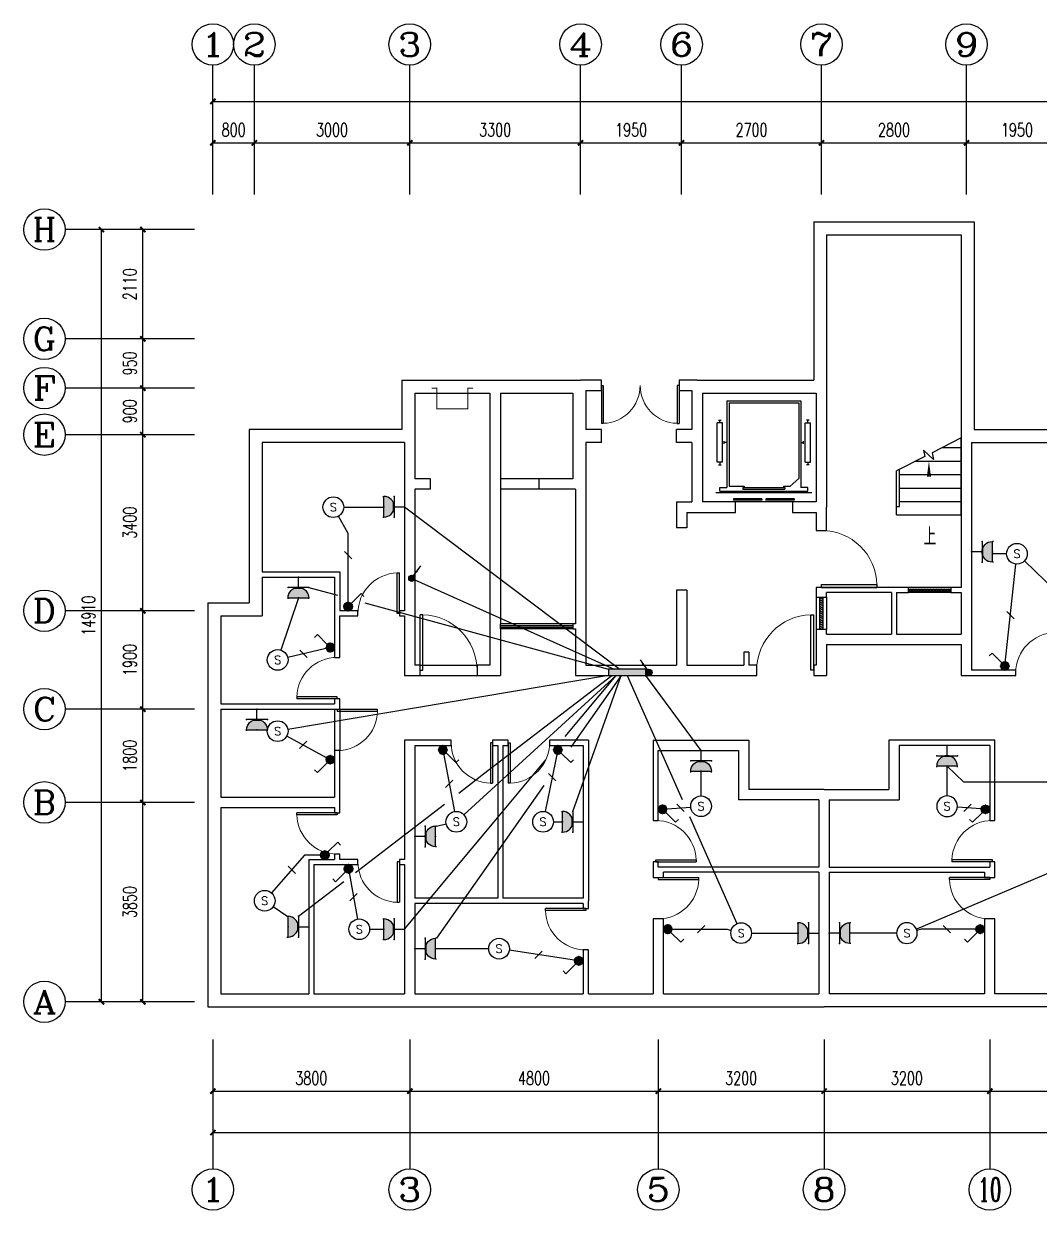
# Model space of a CAD drawing. Extents: x 4484248 to 4538948, y -183585 to -159322.
# Drawn here: x 4484248 to 4503857, y -182233 to -159322 of the extents above; entities that cross this region are included whole.
import ezdxf
from ezdxf.enums import TextEntityAlignment as Align

# ---------------------------------------------------------------- set-up
doc = ezdxf.new("R2010")
doc.units = 0
doc.header["$LTSCALE"] = 1000
doc.header["$MEASUREMENT"] = 0
doc.linetypes.add('DASH', pattern=[0.35, 0.25, -0.1])
for name, color, linetype in [('DIM_SYMB', 3, 'Continuous'), ('EQUIP-动力', 3, 'Continuous'), ('EQUIP-照明', 3, 'Continuous'), ('LAYER3', 7, 'Continuous'), ('TEL_TEXT', 7, 'Continuous'), ('图层1', 7, 'Continuous'), ('图层4', 7, 'Continuous')]:
    doc.layers.add(name, color=color, linetype=linetype)
doc.styles.add('_TCH_AXIS', font='COMPLEX', dxfattribs={"bigfont": 'GBCBIG'})
doc.styles.add('_TCH_DIM', font='SIMPLEX', dxfattribs={"bigfont": 'GBCBIG'})
doc.styles.add('_TCH_DIM_T3', font='SIMPLEX', dxfattribs={"width": 0.705882, "bigfont": 'GBCBIG'})
doc.styles.add('_TEL_ATTDEF', font='simplex.shx', dxfattribs={"width": 0.8, "height": 3, "bigfont": 'hztxt.shx'})
doc.styles.add('_TEL_DIM', font='SIMPLEX', dxfattribs={"width": 0.8, "height": 3.5, "bigfont": 'HZTXT'})
doc.styles.get("Standard").update_dxf_attribs({"font": 'gbenor.shx', "bigfont": 'gbcbig.shx'})

# ---------------------------------------------------------------- blocks, each defined once
blk = doc.blocks.new('_ArchTick')
at = {"color": 0, "linetype": 'ByBlock', "const_width": 0.4}
blk.add_lwpolyline([(-0.5, -0.5), (0.5, 0.5)], dxfattribs=at)
blk = doc.blocks.new('$equip$00001838')
blk.add_circle((0, 0), 0.5)
at = {"color": 7, "style": '_TEL_DIM'}
blk.add_attdef('$TEXT$', text='', height=0.4, dxfattribs=at).set_placement((0, 0), align=Align.MIDDLE_CENTER)
at = {"color": 7, "style": '_TEL_DIM', "flags": 1}
blk.add_attdef('A', text='', height=0.00002, dxfattribs=at).set_placement((0, 0), align=Align.MIDDLE_CENTER)
blk = doc.blocks.new('$equip$00001962')
for p, q in [((0.147, 0.356), (0.625, 0.833)), ((0.625, 0.833), (0.766, 0.692))]:
    blk.add_line(p, q)
blk.add_circle((0, 0.208), 0.208)
for p in [(-0.208, 0.208), (0, 0.417), (0, 0), (0.208, 0.208)]:
    blk.add_point(p)
for points in [[(-0.18, 0.313), (0.18, 0.313), (-0.208, 0.208), (0.208, 0.208)], [(-0.18, 0.104), (0.18, 0.104), (-0.208, 0.208), (0.208, 0.208)], [(-0.104, 0.389), (0.104, 0.389), (-0.18, 0.313), (0.18, 0.313)], [(-0.104, 0.028), (0.104, 0.028), (-0.18, 0.104), (0.18, 0.104)], [(0, 0.417), (0, 0.417), (-0.104, 0.389), (0.104, 0.389)], [(0, 0), (0, 0), (-0.104, 0.028), (0.104, 0.028)]]:
    blk.add_solid(points)
at = {"layer": 'TEL_TEXT', "style": '_TEL_DIM', "flags": 1}
blk.add_attdef('A', text='', height=0.00002, dxfattribs=at).set_placement((0, 0), align=Align.MIDDLE_CENTER)
blk = doc.blocks.new('$equip$00001237')
for p, q in [((-0.5, 1.05), (-0.5, 1)), ((-0.5, 1), (0.5, 1)), ((0.5, 1.05), (0.5, 1)), ((0.5, 0.5), (-0.5, 0.5)), ((0, 0.5), (0, 0))]:
    blk.add_line(p, q)
blk.add_arc((0, 1), 0.5, 180, 0)
for p in [(0, 1), (-0.5, 0.5), (0, 0), (0.5, 0.5)]:
    blk.add_point(p)
for points in [[(0.433, 0.75), (-0.433, 0.75), (0.5, 1), (-0.5, 1)], [(0.25, 0.567), (-0.25, 0.567), (0.433, 0.75), (-0.433, 0.75)], [(0, 0.5), (0, 0.5), (0.25, 0.567), (-0.25, 0.567)]]:
    blk.add_solid(points)
at = {"flags": 9}
blk.add_attdef('A', (0, 0), '', height=0.00002, dxfattribs=at)
blk = doc.blocks.new('$WINLIB2D$00000039')
at = {"color": 0}
for points in [[(-0.5, 0.5), (-0.5, -0.5)], [(0.5, 0.5), (-0.5, 0.5)], [(0.5, -0.5), (0.5, 0.5)], [(-0.5, 0.167), (0.5, 0.167)], [(-0.452, -0.167), (-0.5, 0.084)], [(-0.384, -0.167), (-0.448, 0.167)], [(-0.316, -0.167), (-0.38, 0.167)], [(-0.248, -0.167), (-0.312, 0.167)], [(-0.18, -0.167), (-0.244, 0.167)], [(-0.112, -0.167), (-0.176, 0.167)], [(-0.044, -0.167), (-0.108, 0.167)], [(0.024, -0.167), (-0.04, 0.167)], [(0.092, -0.167), (0.028, 0.167)], [(0.16, -0.167), (0.096, 0.167)], [(0.228, -0.167), (0.164, 0.167)], [(0.296, -0.167), (0.232, 0.167)], [(0.364, -0.167), (0.3, 0.167)], [(0.432, -0.167), (0.368, 0.167)], [(0.5, -0.167), (0.436, 0.167)], [(-0.5, -0.167), (0.5, -0.167)], [(0.5, -0.5), (-0.5, -0.5)]]:
    blk.add_lwpolyline(points, dxfattribs=at)
blk = doc.blocks.new('$DorLib2D$00000001')
for p, q in [((0.45, 0.975), (0.5, 0.975)), ((0.45, 0), (0.45, 0.975)), ((0.5, 0), (0.5, 0.975)), ((0.5, 0), (0.45, 0))]:
    blk.add_line(p, q)
at = {"lineweight": 13}
blk.add_arc((0.475, 0), 0.975, 91.4693, 180, dxfattribs=at)
blk = doc.blocks.new('$DORLIB2D$00000127')
at = {"color": 0}
for points in [[(-0.533, 0.795), (-0.533, 0.69)], [(-0.033, 0.795), (-0.533, 0.795)], [(-0.033, 0.69), (-0.533, 0.69)], [(-0.033, 0.795), (-0.033, 0.69)], [(0.533, 0.795), (0.033, 0.795)], [(0.033, 0.795), (0.033, 0.69)], [(0.533, 0.69), (0.033, 0.69)], [(0.533, 0.795), (0.533, 0.69)], [(0.5, 0.5), (-0.5, 0.5)]]:
    blk.add_lwpolyline(points, dxfattribs=at)
blk = doc.blocks.new('$TCHSYS$WIN2D')
for p, q in [((-0.5, 0.5), (0.5, 0.5)), ((0.5, 0.167), (-0.5, 0.167)), ((0.5, -0.167), (-0.5, -0.167)), ((-0.5, -0.5), (0.5, -0.5))]:
    blk.add_line(p, q)
blk = doc.blocks.new('$DorLib2D$00000002')
for p, q in [((-0.5, 0), (-0.5, 0.4875)), ((-0.475, 0.4875), (-0.5, 0.4875)), ((-0.475, 0), (-0.475, 0.4875)), ((0.475, 0), (0.475, 0.4875)), ((0.475, 0.4875), (0.5, 0.4875)), ((0.5, 0), (0.5, 0.4875)), ((-0.5, 0), (-0.475, 0)), ((0.5, 0), (0.475, 0))]:
    blk.add_line(p, q)
at = {"lineweight": 13}
for centre, start, end in [((-0.4875, 0), 0, 88.53072), ((0.4875, 0), 91.46928, 180)]:
    blk.add_arc(centre, 0.4875, start, end, dxfattribs=at)

msp = doc.modelspace()

# ---------------------------------------------------------------- hatches: boundary and pattern name
at = {"layer": 'LAYER3'}
h = msp.add_hatch(color=0, dxfattribs=at)
edge = h.paths.add_edge_path()
edge.add_arc((4491741, -170032), 60, 0, 360)
h = msp.add_hatch(color=0, dxfattribs=at)
edge = h.paths.add_edge_path()
edge.add_arc((4496320, -171847), 60, 0, 360)
at = {"layer": '图层4'}
msp.add_hatch(color=7, dxfattribs=at).paths.add_polyline_path([(4495540, -171787), (4495540, -171907), (4496260, -171907), (4496260, -171787)])

# ---------------------------------------------------------------- linework, layer by layer
at = {"color": 7}
for p, q in [((4487901, -162622), (4487901, -160122)), ((4488701, -162622), (4488701, -160122)), ((4491701, -162622), (4491701, -160122)), ((4495001, -162622), (4495001, -160122)), ((4496951, -162622), (4496951, -160122)), ((4499651, -162622), (4499651, -160122)), ((4502451, -162622), (4502451, -160122)), ((4487901, -162622), (4487901, -160572)), ((4487901, -160822), (4535101, -160822)), ((4487901, -162622), (4487901, -161372)), ((4488701, -162622), (4488701, -161372)), ((4488701, -162622), (4488701, -161372)), ((4491701, -162622), (4491701, -161372)), ((4491701, -162622), (4491701, -161372)), ((4495001, -162622), (4495001, -161372)), ((4495001, -162622), (4495001, -161372)), ((4496951, -162622), (4496951, -161372)), ((4496951, -162622), (4496951, -161372)), ((4499651, -162622), (4499651, -161372)), ((4499651, -162622), (4499651, -161372)), ((4502451, -162622), (4502451, -161372)), ((4502451, -162622), (4502451, -161372)), ((4487901, -161622), (4488701, -161622)), ((4488701, -161622), (4491701, -161622)), ((4491701, -161622), (4495001, -161622)), ((4495001, -161622), (4496951, -161622)), ((4496951, -161622), (4499651, -161622)), ((4499651, -161622), (4502451, -161622)), ((4502451, -161622), (4504401, -161622)), ((4487548, -163297), (4485048, -163297)), ((4487548, -163297), (4485498, -163297)), ((4485748, -178207), (4485748, -163297)), ((4487548, -163297), (4486298, -163297)), ((4486548, -165407), (4486548, -163297)), ((4499501, -163147), (4499501, -166207)), ((4499501, -163147), (4502601, -163147)), ((4502601, -163147), (4502601, -167157)), ((4499751, -163397), (4499751, -166357)), ((4499751, -163397), (4502351, -163397)), ((4502351, -163397), (4502351, -167257)), ((4487548, -165407), (4485048, -165407)), ((4487548, -165407), (4486298, -165407)), ((4487548, -165407), (4486298, -165407)), ((4486548, -166357), (4486548, -165407)), ((4491551, -166207), (4491551, -167157)), ((4491551, -166207), (4493351, -166207)), ((4493351, -166207), (4495001, -166207)), ((4495401, -166207), (4495001, -166207)), ((4495401, -166407), (4495401, -166207)), ((4497251, -166207), (4496901, -166207)), ((4496901, -166207), (4496901, -166407)), ((4497251, -166207), (4499501, -166207)), ((4487548, -166357), (4485048, -166357)), ((4487548, -166357), (4486298, -166357)), ((4487548, -166357), (4486298, -166357)), ((4486548, -167257), (4486548, -166357)), ((4491801, -166457), (4491801, -167257)), ((4491801, -166457), (4493251, -166457)), ((4493251, -166457), (4493251, -168207)), ((4493451, -166457), (4493451, -168107)), ((4493451, -166457), (4494851, -166457)), ((4494851, -166457), (4494851, -167257)), ((4495101, -166407), (4495101, -167157)), ((4495101, -166407), (4495401, -166407)), ((4496901, -166407), (4497151, -166407)), ((4497151, -166407), (4497151, -167157)), ((4497351, -166457), (4497351, -167257)), ((4497351, -166457), (4499551, -166457)), ((4499551, -166457), (4499551, -168557)), ((4499751, -166357), (4499751, -168657)), ((4497824, -166605), (4499254, -166605)), ((4497824, -166605), (4497824, -168280)), ((4497866, -166643), (4499212, -166643)), ((4497866, -166643), (4497866, -168249)), ((4499212, -166643), (4499212, -168101)), ((4499254, -166605), (4499254, -168280)), ((4497666, -166979), (4497713, -166979)), ((4497690, -167029), (4497690, -166979)), ((4499411, -166979), (4499365, -166979)), ((4499388, -167029), (4499388, -166979)), ((4488601, -167157), (4488601, -169907)), ((4491551, -167157), (4488601, -167157)), ((4495401, -167157), (4495101, -167157)), ((4495401, -167407), (4495401, -167157)), ((4497151, -167157), (4496851, -167157)), ((4496851, -167407), (4496851, -167157)), ((4497639, -167786), (4497639, -167029)), ((4497740, -167029), (4497639, -167029)), ((4497740, -167786), (4497740, -167029)), ((4499338, -167786), (4499338, -167029)), ((4499338, -167029), (4499439, -167029)), ((4499439, -167786), (4499439, -167029)), ((4502601, -167157), (4504401, -167157)), ((4487548, -167257), (4485048, -167257)), ((4487548, -167257), (4486298, -167257)), ((4487548, -167257), (4486298, -167257)), ((4486548, -170657), (4486548, -167257)), ((4488851, -167407), (4488851, -169907)), ((4491601, -167407), (4488851, -167407)), ((4491601, -167407), (4491601, -168207)), ((4491801, -167257), (4491801, -168107)), ((4494851, -167257), (4494851, -168107)), ((4495401, -167407), (4495101, -167407)), ((4495101, -167407), (4495101, -168207)), ((4497151, -167407), (4496851, -167407)), ((4497151, -167407), (4497151, -168557)), ((4497351, -167257), (4497351, -168557)), ((4497774, -167431), (4497774, -167384)), ((4497824, -167408), (4497774, -167408)), ((4499254, -167408), (4499304, -167408)), ((4499304, -167431), (4499304, -167384)), ((4502351, -167321), (4501789, -167606)), ((4502351, -167257), (4502351, -170207)), ((4502351, -168807), (4502351, -167321)), ((4502551, -167407), (4504301, -167407)), ((4502551, -167407), (4502551, -170307)), ((4501646, -167678), (4501101, -167953)), ((4501816, -167738), (4501620, -167554)), ((4501620, -167554), (4501646, -167678)), ((4501789, -167606), (4501816, -167738)), ((4501984, -167507), (4502351, -167507)), ((4497740, -167786), (4497639, -167786)), ((4497666, -167837), (4497713, -167837)), ((4497690, -167786), (4497690, -167837)), ((4499338, -167786), (4499439, -167786)), ((4499411, -167837), (4499365, -167837)), ((4499388, -167786), (4499388, -167837)), ((4501161, -168647), (4501161, -167923)), ((4501469, -167767), (4502351, -167767)), ((4492101, -168107), (4491801, -168107)), ((4492101, -168307), (4492101, -168107)), ((4494851, -168107), (4493451, -168107)), ((4494201, -168107, 800), (4493451, -168107, 800)), ((4499048, -168249), (4499212, -168101)), ((4501101, -168647), (4501101, -167953)), ((4501101, -168647), (4501101, -167953)), ((4501161, -168027), (4502351, -168027)), ((4491601, -168207), (4491601, -170657)), ((4491801, -168307), (4491801, -170657)), ((4492101, -168307), (4491801, -168307)), ((4493251, -168207), (4493251, -170907)), ((4494901, -168307), (4493451, -168307)), ((4494201, -168307, 800), (4493451, -168307, 800)), ((4493451, -168307), (4493451, -170907)), ((4494901, -168307), (4494901, -170907)), ((4495101, -168207), (4495101, -170907)), ((4497614, -168373), (4499464, -168373)), ((4497690, -168280), (4497824, -168280)), ((4497690, -168350), (4497690, -168280)), ((4497690, -168350), (4499388, -168350)), ((4497866, -168249), (4498161, -168249)), ((4498135, -168280), (4498943, -168280)), ((4498135, -168280), (4498135, -168311)), ((4498135, -168311), (4498943, -168311)), ((4498161, -168249), (4498161, -168280)), ((4498917, -168249), (4499048, -168249)), ((4498917, -168249), (4498917, -168280)), ((4498943, -168280), (4498943, -168311)), ((4499388, -168280), (4499254, -168280)), ((4499388, -168350), (4499388, -168280)), ((4501161, -168287), (4502351, -168287)), ((4496851, -168557), (4496851, -169057)), ((4496851, -168557), (4497151, -168557)), ((4497989, -168557), (4497351, -168557)), ((4497989, -168757), (4497989, -168557)), ((4499551, -168557), (4499089, -168557)), ((4499089, -168557), (4499089, -168757)), ((4501161, -168547), (4502351, -168547)), ((4497051, -168757), (4497051, -169057)), ((4497051, -168757), (4497251, -168757)), ((4497251, -168757), (4497989, -168757)), ((4499089, -168757), (4499551, -168757)), ((4499551, -168757), (4499551, -169107)), ((4499751, -169107), (4499751, -168657)), ((4501101, -168807), (4501101, -168647)), ((4501101, -168647), (4501161, -168647)), ((4501101, -168807), (4502351, -168807)), ((4497051, -169057), (4496851, -169057)), ((4499551, -169107), (4499751, -169107)), ((4488601, -169907), (4488601, -170507)), ((4488851, -169907), (4490351, -169907)), ((4490351, -169907), (4490351, -170657)), ((4488851, -170007), (4490251, -170007)), ((4488851, -170007), (4488851, -170757)), ((4490251, -170007), (4490251, -170657)), ((4499751, -170207), (4499551, -170207)), ((4499551, -170207), (4499551, -170307)), ((4501052, -170207), (4499751, -170207)), ((4501331, -170207), (4501052, -170207)), ((4501331, -170307), (4501331, -170207)), ((4502351, -170207), (4502151, -170207)), ((4502151, -170207), (4502151, -170307)), ((4496851, -170257), (4496851, -171707)), ((4497051, -170257), (4496851, -170257)), ((4497051, -170257), (4497051, -171707)), ((4499551, -170307), (4499551, -170397)), ((4499551, -170397), (4499751, -170397)), ((4499751, -170397), (4499751, -170307)), ((4501001, -170307), (4499751, -170307)), ((4501001, -170307), (4501001, -171107)), ((4501101, -170307), (4501331, -170307)), ((4501101, -170307), (4501101, -171107)), ((4502151, -170307), (4502351, -170307)), ((4502351, -170307), (4502351, -171107)), ((4502551, -170307), (4502551, -171207)), ((4487548, -170657), (4485048, -170657)), ((4487548, -170657), (4486298, -170657)), ((4487548, -170657), (4486298, -170657)), ((4486548, -172557), (4486548, -170657)), ((4487801, -170507), (4487801, -172507)), ((4487801, -170507), (4488601, -170507)), ((4490251, -170657), (4490251, -171557)), ((4490701, -170657), (4490351, -170657)), ((4490701, -170757), (4490701, -170657)), ((4491601, -170657), (4491501, -170657)), ((4491501, -170657), (4491501, -170757)), ((4491801, -170657), (4491801, -170657)), ((4491801, -170657), (4491801, -171707)), ((4488051, -170757), (4488051, -172457)), ((4488051, -170757), (4488851, -170757)), ((4490351, -170757), (4490701, -170757)), ((4490351, -171557), (4490351, -170757)), ((4491501, -170757), (4491601, -170757)), ((4491601, -170757), (4491601, -171907)), ((4493251, -170907), (4493251, -171707)), ((4493451, -171007), (4493451, -170907)), ((4494901, -170907), (4494851, -170907)), ((4494851, -170907), (4494851, -171007)), ((4495101, -170907), (4495101, -171707)), ((4493451, -171007), (4493451, -171907)), ((4494851, -171007), (4494901, -171007)), ((4494901, -171007), (4494901, -171907)), ((4499751, -171017), (4499551, -171017)), ((4499551, -171017), (4499551, -171207)), ((4499751, -171107), (4499751, -171017)), ((4499751, -171107), (4501001, -171107)), ((4501101, -171107), (4502351, -171107)), ((4499551, -171207), (4499551, -171707)), ((4499751, -171307), (4501052, -171307)), ((4499751, -171307), (4499751, -171907)), ((4501052, -171307), (4502351, -171307)), ((4502351, -171307), (4502351, -171907)), ((4502551, -171207), (4502551, -171807)), ((4490251, -171557), (4490351, -171557)), ((4498151, -171457), (4498151, -171707)), ((4498251, -171457), (4498151, -171457)), ((4498251, -171457), (4498251, -171707)), ((4491901, -171707), (4491801, -171707)), ((4491901, -171907), (4491901, -171707)), ((4491901, -171707), (4493001, -171707)), ((4493251, -171707), (4493001, -171707)), ((4493001, -171707), (4493001, -171907)), ((4495101, -171707), (4496851, -171707)), ((4497051, -171707), (4498151, -171707)), ((4498401, -171707), (4498251, -171707)), ((4498401, -171907), (4498401, -171707)), ((4499551, -171707), (4499501, -171707)), ((4499501, -171707), (4499501, -171907)), ((4503402, -171807), (4502551, -171807)), ((4503402, -171907), (4503402, -171807)), ((4491601, -171907), (4491901, -171907)), ((4491901, -171907), (4493001, -171907)), ((4493001, -171907), (4493451, -171907)), ((4494901, -171907), (4496951, -171907)), ((4496951, -171907), (4498151, -171907)), ((4498151, -171907), (4498401, -171907)), ((4499501, -171907), (4499751, -171907)), ((4502351, -171907), (4503402, -171907)), ((4487801, -172507), (4487801, -174357)), ((4488051, -172457), (4490251, -172457)), ((4490351, -172357), (4490251, -172357)), ((4490251, -172357), (4490251, -172457)), ((4490351, -172507), (4490351, -172357)), ((4490351, -172557), (4490351, -172507)), ((4487548, -172557), (4485048, -172557)), ((4487548, -172557), (4486298, -172557)), ((4487548, -172557), (4486298, -172557)), ((4486548, -174357), (4486548, -172557)), ((4488051, -172557), (4490251, -172557)), ((4488051, -172557), (4488051, -174257)), ((4490251, -172557), (4490351, -172557)), ((4490251, -172557), (4490251, -173357)), ((4490351, -172557), (4490351, -173357)), ((4491601, -173157), (4491601, -175457)), ((4492501, -173157), (4491601, -173157)), ((4492501, -173257), (4492501, -173157)), ((4493401, -173157), (4493301, -173157)), ((4493301, -173157), (4493301, -173257)), ((4493601, -173157), (4493401, -173157)), ((4493601, -173257), (4493601, -173157)), ((4495151, -173157), (4494401, -173157)), ((4494401, -173157), (4494401, -173257)), ((4495151, -173157), (4495151, -176257)), ((4496401, -173157), (4496401, -174707)), ((4496401, -173157), (4498251, -173157)), ((4498251, -173157), (4498251, -174107)), ((4500951, -173157), (4500951, -174107)), ((4503001, -173157), (4500951, -173157)), ((4503001, -174707), (4503001, -173157)), ((4490351, -173357), (4490251, -173357)), ((4490251, -173357), (4490251, -174257)), ((4490351, -174357), (4490351, -173357)), ((4491801, -173257), (4491801, -175557)), ((4491801, -173257), (4492501, -173257)), ((4493301, -173257), (4493401, -173257)), ((4493401, -173257), (4493401, -176207)), ((4493501, -173257), (4493501, -176207)), ((4493501, -173257), (4493601, -173257)), ((4494401, -173257), (4495051, -173257)), ((4495051, -173257), (4495051, -176207)), ((4496501, -174707), (4496501, -173357)), ((4496501, -173357), (4498051, -173357)), ((4498051, -173357), (4498051, -174307)), ((4501151, -173257), (4501151, -174307)), ((4502901, -173257), (4501151, -173257)), ((4502901, -173257), (4502901, -174707)), ((4499701, -174107), (4498251, -174107)), ((4499701, -174107), (4500951, -174107)), ((4488051, -174257), (4490251, -174257)), ((4499601, -174307), (4498051, -174307)), ((4499601, -174307), (4499601, -175607)), ((4499801, -174307), (4501151, -174307)), ((4499801, -174307), (4499801, -175607)), ((4487548, -174357), (4485048, -174357)), ((4487548, -174357), (4486298, -174357)), ((4487548, -174357), (4486298, -174357)), ((4486548, -178207), (4486548, -174357)), ((4487801, -174357), (4487801, -178307)), ((4488051, -174457), (4488051, -178057)), ((4488051, -174457), (4490251, -174457)), ((4490251, -174457), (4490251, -174557)), ((4490251, -174557), (4490351, -174557)), ((4490351, -174557), (4490351, -174357)), ((4496401, -174707), (4496501, -174707)), ((4502901, -174707), (4503001, -174707)), ((4489751, -175457), (4490251, -175457)), ((4489751, -175457), (4489751, -178057)), ((4490351, -175357), (4490251, -175357)), ((4490251, -175357), (4490251, -175457)), ((4490351, -175457), (4490351, -175357)), ((4490701, -175457), (4490351, -175457)), ((4490701, -175557), (4490701, -175457)), ((4491601, -175457), (4491501, -175457)), ((4491501, -175457), (4491501, -175557)), ((4489851, -175557), (4490301, -175557)), ((4489851, -175557), (4489851, -178057)), ((4490301, -175557), (4490701, -175557)), ((4491501, -175557), (4491601, -175557)), ((4491601, -175557), (4491601, -176257)), ((4491801, -175557), (4491801, -176207)), ((4496501, -175507), (4496401, -175507)), ((4496401, -175507), (4496401, -175657)), ((4496401, -175657), (4496401, -175807)), ((4496501, -175607), (4496501, -175507)), ((4499601, -175607), (4496501, -175607)), ((4499601, -175707), (4496601, -175707)), ((4496601, -175807), (4496601, -175707)), ((4499601, -175707), (4499601, -178057)), ((4499801, -175607), (4502901, -175607)), ((4499801, -175707), (4499801, -178057)), ((4499801, -175707), (4502801, -175707)), ((4502801, -175707), (4502801, -175807)), ((4503001, -175507), (4502901, -175507)), ((4502901, -175507), (4502901, -175607)), ((4503001, -175657), (4503001, -175507)), ((4503001, -175807), (4503001, -175657)), ((4496401, -175807), (4496601, -175807)), ((4502801, -175807), (4503001, -175807)), ((4491601, -176257), (4491601, -178057)), ((4493401, -176207), (4491801, -176207)), ((4493401, -176307), (4491801, -176307)), ((4491801, -176307), (4491801, -178057)), ((4495051, -176307), (4493401, -176307)), ((4495051, -176207), (4493501, -176207)), ((4495051, -176307), (4495051, -176407)), ((4495051, -176407), (4495151, -176407)), ((4495151, -176407), (4495151, -176257)), ((4496601, -176607), (4496401, -176607)), ((4496401, -176607), (4496401, -178057)), ((4496601, -178057), (4496601, -176607)), ((4503001, -176607), (4502801, -176607)), ((4502801, -176607), (4502801, -178057)), ((4503001, -178057), (4503001, -176607)), ((4495151, -177207), (4495051, -177207)), ((4495051, -177207), (4495051, -178057)), ((4495151, -178057), (4495151, -177207)), ((4487548, -178207), (4485048, -178207)), ((4487548, -178207), (4485498, -178207)), ((4487548, -178207), (4486298, -178207)), ((4488051, -178057), (4489751, -178057)), ((4489851, -178057), (4491601, -178057)), ((4491801, -178057), (4495051, -178057)), ((4495151, -178057), (4496401, -178057)), ((4496601, -178057), (4499601, -178057)), ((4502801, -178057), (4499801, -178057)), ((4504251, -178057), (4503001, -178057)), ((4487801, -178307), (4489801, -178307)), ((4489801, -178307), (4491701, -178307)), ((4491701, -178307), (4495051, -178307)), ((4495051, -178307), (4496501, -178307)), ((4496501, -178307), (4499701, -178307)), ((4502901, -178307), (4499701, -178307)), ((4504351, -178307), (4502901, -178307)), ((4487901, -178933), (4487901, -181433)), ((4487901, -178933), (4487901, -180983)), ((4487901, -178933), (4487901, -180183)), ((4491701, -178933), (4491701, -181433)), ((4491701, -178933), (4491701, -180183)), ((4491701, -178933), (4491701, -180183)), ((4496501, -178933), (4496501, -181433)), ((4496501, -178933), (4496501, -180183)), ((4496501, -178933), (4496501, -180183)), ((4499701, -178933), (4499701, -181433)), ((4499701, -178933), (4499701, -180183)), ((4499701, -178933), (4499701, -180183)), ((4502901, -178933), (4502901, -181433)), ((4502901, -178933), (4502901, -180183)), ((4502901, -178933), (4502901, -180183)), ((4487901, -179933), (4491701, -179933)), ((4491701, -179933), (4496501, -179933)), ((4496501, -179933), (4499701, -179933)), ((4499701, -179933), (4502901, -179933)), ((4502901, -179933), (4507701, -179933)), ((4487901, -180733), (4535101, -180733))]:
    msp.add_line(p, q, dxfattribs=at)
at = {"color": 7, "linetype": 'DASH'}
for p, q in [((4493451, -168107), (4493451, -168307)), ((4494201, -168307), (4494201, -168107))]:
    msp.add_line(p, q, dxfattribs=at)
at = {"color": 7, "const_width": 20}
msp.add_lwpolyline([(4492126, -166357), (4492226, -166357), (4492226, -166757), (4492826, -166757), (4492826, -166357), (4492926, -166357)], dxfattribs=at)
at = {"color": 7}
for centre in [(4487901, -159722), (4488701, -159722), (4491701, -159722), (4495001, -159722), (4496951, -159722), (4499651, -159722), (4502451, -159722), (4484648, -163297), (4484648, -165407), (4484648, -166357), (4484648, -167257), (4484648, -170657), (4484648, -172557), (4484648, -174357), (4484648, -178207), (4487901, -181833), (4491701, -181833), (4496501, -181833), (4499701, -181833), (4502901, -181833)]:
    msp.add_circle(centre, 400, dxfattribs=at)
at = {"layer": 'DIM_SYMB', "color": 7}
msp.add_lwpolyline([(4501726, -168937, 0, 0, 0), (4501726, -167767, 0, 80, 0), (4501726, -168067, 0, 0, 0)], format="xyseb", dxfattribs=at)
at = {"layer": 'LAYER3', "color": 0}
for p, q in [((4491776, -169983), (4491914, -169787)), ((4496148, -171602), (4496285, -171798))]:
    msp.add_line(p, q, dxfattribs=at)
for points in [[(4491914, -169787, 0, 40, 0), (4491825, -169913, 40, 40, 0)], [(4496285, -171798, 0, 40, 0), (4496197, -171671, 40, 40, 0)]]:
    msp.add_lwpolyline(points, format="xyseb", dxfattribs=at)
for centre in [(4491741, -170032), (4496320, -171847)]:
    msp.add_circle(centre, 60, dxfattribs=at)
at = {"layer": 'TEL_TEXT', "color": 0}
for p, q in [((4490440, -169512), (4490582, -169654)), ((4503229, -170669), (4503370, -170811)), ((4489578, -171418), (4489719, -171559)), ((4489712, -173177), (4489570, -173318)), ((4494381, -173800), (4494523, -173942)), ((4492536, -173929), (4492394, -174070)), ((4496859, -174393), (4497000, -174534)), ((4502544, -174393), (4502403, -174534)), ((4489354, -175587), (4489495, -175728)), ((4490687, -176116), (4490546, -176257)), ((4497399, -176736), (4497258, -176878)), ((4502004, -176736), (4502145, -176878)), ((4494256, -177228), (4494114, -177369))]:
    msp.add_line(p, q, dxfattribs=at)
at = {"layer": '图层1', "color": 4}
for p, q in [((4490511, -169167), (4490324, -168832)), ((4490426, -168657), (4491201, -168657)), ((4491601, -168649), (4495755, -171787)), ((4490511, -170574), (4490511, -169167)), ((4503226, -169557), (4502951, -169557)), ((4503194, -171724), (4503405, -169756)), ((4505134, -171207), (4503570, -169696)), ((4489751, -170207), (4490304, -170358)), ((4491741, -170032), (4495649, -171787)), ((4489551, -170407), (4489215, -171417)), ((4490833, -170502), (4495540, -171787)), ((4490168, -171365), (4489346, -171561)), ((4495540, -171907), (4489349, -172949)), ((4495685, -171907), (4492749, -174597)), ((4493128, -173809), (4495603, -171907)), ((4494702, -173087), (4495685, -171907)), ((4495783, -171907), (4494809, -173294)), ((4494851, -174532), (4495783, -171907)), ((4495897, -171907), (4496959, -174303)), ((4497326, -173357), (4496260, -171907)), ((4490168, -173533), (4489327, -173077)), ((4492343, -173341), (4492565, -174536)), ((4494560, -173341), (4494316, -174536)), ((4493332, -174731), (4494330, -173533)), ((4502076, -174232), (4502076, -173657)), ((4502397, -173967), (4502076, -173657)), ((4492649, -174177), (4493128, -173809)), ((4497326, -174232), (4497326, -173757)), ((4494292, -174032), (4492221, -176982)), ((4505807, -173967), (4502397, -173967)), ((4507681, -174177), (4501486, -176805)), ((4490654, -175710), (4492371, -174390)), ((4496585, -174491), (4497127, -174448)), ((4502818, -174491), (4502276, -174448)), ((4491601, -176807), (4493332, -174731)), ((4492221, -174814), (4492406, -174774)), ((4494476, -174732), (4494651, -174732)), ((4497103, -174629), (4498020, -176699)), ((4489672, -175374), (4489033, -176106)), ((4490060, -175374), (4489672, -175374)), ((4490520, -175641), (4490692, -176610)), ((4489551, -176557), (4490430, -175882)), ((4489331, -176557), (4489065, -176372)), ((4490926, -176807), (4491201, -176807)), ((4496685, -176807), (4497829, -176807)), ((4497829, -176807), (4497909, -176829)), ((4501574, -176807), (4501494, -176829)), ((4502718, -176807), (4501574, -176807)), ((4498301, -176882), (4499201, -176882)), ((4501101, -176882), (4500201, -176882)), ((4493226, -177182), (4492201, -177182)), ((4494968, -177419), (4493624, -177213))]:
    msp.add_line(p, q, dxfattribs=at)
at = {"layer": '图层4', "color": 7}
for p, q in [((4496260, -171787), (4495540, -171787)), ((4495540, -171787), (4495540, -171907)), ((4496260, -171907), (4496260, -171787)), ((4495540, -171907), (4496260, -171907))]:
    msp.add_line(p, q, dxfattribs=at)

# ---------------------------------------------------------------- block references
at = {"color": 7}
for name, p, xscale, yscale, zscale, rotation in [('_ArchTick', (4487901, -160822), 100, 100, 100, 180), ('_ArchTick', (4487901, -161622), 100, 100, 100, 180), ('_ArchTick', (4488701, -161622), 100, 100, 100, 180), ('_ArchTick', (4491701, -161622), 100, 100, 100, 180), ('_ArchTick', (4495001, -161622), 100, 100, 100, 180), ('_ArchTick', (4496951, -161622), 100, 100, 100, 180), ('_ArchTick', (4499651, -161622), 100, 100, 100, 180), ('_ArchTick', (4502451, -161622), 100, 100, 100, 180), ('_ArchTick', (4485748, -163297), 100, 100, 100, 90), ('_ArchTick', (4486548, -163297), 100, 100, 100, 90), ('_ArchTick', (4486548, -165407), 100, 100, 100, 90), ('_ArchTick', (4486548, -165407), 100, 100, 100, 270), ('_ArchTick', (4486548, -166357), 100, 100, 100, 90), ('_ArchTick', (4486548, -166357), 100, 100, 100, 270), ('_ArchTick', (4486548, -167257), 100, 100, 100, 90), ('_ArchTick', (4486548, -167257), 100, 100, 100, 270), ('$DorLib2D$00000001', (4499651, -169657), 1100, 1100, 200, 269.9999999999676), ('$DorLib2D$00000001', (4491101, -170707), 800, 800, 100, 359.9999999997737), ('$WINLIB2D$00000039', (4501741, -170257), -820, 100, 100, 179.9999999998641), ('$WINLIB2D$00000039', (4499651, -170707), -620, 200, 200, 269.9999999999407), ('_ArchTick', (4486548, -170657), 100, 100, 100, 90), ('_ArchTick', (4486548, -170657), 100, 100, 100, 270), ('$DorLib2D$00000001', (4492451, -171807), -1100, 1100, 200, 359.9999999281812), ('$TCHSYS$WIN2D', (4494151, -170957), -1400, -100, 100, 359.9999999269917), ('$DorLib2D$00000001', (4498951, -171807), 1100, 1100, 200, 2.59622783e-07), ('$DorLib2D$00000001', (4503802, -171857), -800, -800, 100, 179.9999998146187), ('$DorLib2D$00000001', (4490301, -171957), 800, -800, 100, 269.9999999999135), ('_ArchTick', (4486548, -172557), 100, 100, 100, 90), ('_ArchTick', (4486548, -172557), 100, 100, 100, 270), ('$DorLib2D$00000001', (4490301, -172957), -800, 800, 100, 269.9999999999711), ('_ArchTick', (4486548, -174357), 100, 100, 100, 90), ('_ArchTick', (4486548, -174357), 100, 100, 100, 270), ('$DorLib2D$00000001', (4490301, -174957), -800, -800, 100, 269.9999999999556), ('$DorLib2D$00000001', (4496451, -175107), 800, 800, 100, 269.9999999999128), ('$DorLib2D$00000001', (4502951, -175107), 800, -800, 100, 270.0000000000871), ('$DorLib2D$00000001', (4491101, -175507), 800, -800, 100, 1.42931e-11), ('$DorLib2D$00000001', (4496501, -176207), -800, 800, 200, 269.9999999998953), ('$DorLib2D$00000001', (4502901, -176207), -800, -800, 200, 270.0000000001256), ('$DorLib2D$00000001', (4495101, -176807), -800, -800, 100, 269.9999999998905), ('_ArchTick', (4485748, -178207), 100, 100, 100, 270), ('_ArchTick', (4486548, -178207), 100, 100, 100, 270), ('_ArchTick', (4487901, -179933), 100, 100, 100, 180), ('_ArchTick', (4491701, -179933), 100, 100, 100, 180), ('_ArchTick', (4496501, -179933), 100, 100, 100, 180), ('_ArchTick', (4499701, -179933), 100, 100, 100, 180), ('_ArchTick', (4502901, -179933), 100, 100, 100, 180), ('_ArchTick', (4487901, -180733), 100, 100, 100, 180)]:
    msp.add_blockref(name, p, dxfattribs=dict(at, xscale=xscale, yscale=yscale, zscale=zscale, rotation=rotation))
for name, p, xscale, yscale, zscale in [('_ArchTick', (4488701, -161622), 100, 100, 100), ('_ArchTick', (4491701, -161622), 100, 100, 100), ('_ArchTick', (4495001, -161622), 100, 100, 100), ('_ArchTick', (4496951, -161622), 100, 100, 100), ('_ArchTick', (4499651, -161622), 100, 100, 100), ('_ArchTick', (4502451, -161622), 100, 100, 100), ('$DorLib2D$00000002', (4496151, -166307), -1500, -1500, 200), ('$DORLIB2D$00000127', (4498539, -168657), 1100, 200, 200), ('$DorLib2D$00000001', (4492901, -173207), 800, -800, 100), ('$DorLib2D$00000001', (4494001, -173207), -800, -800, 100), ('_ArchTick', (4491701, -179933), 100, 100, 100), ('_ArchTick', (4496501, -179933), 100, 100, 100), ('_ArchTick', (4499701, -179933), 100, 100, 100), ('_ArchTick', (4502901, -179933), 100, 100, 100)]:
    msp.add_blockref(name, p, dxfattribs=dict(at, xscale=xscale, yscale=yscale, zscale=zscale))
at = {"layer": 'EQUIP-动力', "color": 4, "yscale": 400, "zscale": 400}
for p, xscale, rotation in [((4491601, -168649), 400, 90), ((4502551, -169519), -400, 270), ((4489551, -170007), -400, 180), ((4488752, -172558), -400, 180), ((4497326, -173357), -400, 180), ((4502076, -173257), 400, 180), ((4495051, -174732), 400, 90), ((4491801, -175014), -400, 270), ((4489751, -176757), 400, 90), ((4491601, -176807), 400, 90), ((4499601, -176882), 400, 90), ((4499801, -176882), -400, 270), ((4491801, -177182), -400, 270)]:
    msp.add_blockref('$equip$00001237', p, dxfattribs=dict(at, xscale=xscale, rotation=rotation))
at = {"layer": 'EQUIP-照明', "color": 4}
ref = msp.add_blockref('$equip$00001838', (4490226, -168657), dxfattribs=dict(at, xscale=400, yscale=400, zscale=400))
ref.add_attrib('$TEXT$', 'S', dxfattribs={"layer": '0', "color": 7, "height": 160, "style": '_TEL_ATTDEF'}).set_placement((4490226, -168657), align=Align.MIDDLE_CENTER)
ref = msp.add_blockref('$equip$00001838', (4503426, -169557), dxfattribs=dict(at, xscale=400, yscale=400, zscale=400))
ref.add_attrib('$TEXT$', 'S', dxfattribs={"layer": '0', "color": 7, "height": 160, "style": '_TEL_ATTDEF'}).set_placement((4503426, -169557), align=Align.MIDDLE_CENTER)
at = {"layer": 'EQUIP-照明', "color": 4, "yscale": 400, "zscale": 400}
for p, xscale in [((4490511, -170657), 400), ((4490168, -171448), -400), ((4503194, -171807), -400), ((4490060, -175457), 400)]:
    msp.add_blockref('$equip$00001962', p, dxfattribs=dict(at, xscale=xscale))
at = {"layer": 'EQUIP-照明', "color": 4}
ref = msp.add_blockref('$equip$00001838', (4489151, -171607), dxfattribs=dict(at, xscale=400, yscale=400, zscale=400))
ref.add_attrib('$TEXT$', 'S', dxfattribs={"layer": '0', "color": 7, "height": 160, "style": '_TEL_ATTDEF'}).set_placement((4489151, -171607), align=Align.MIDDLE_CENTER)
at = {"layer": 'EQUIP-照明', "color": 1}
ref = msp.add_blockref('$equip$00001838', (4489151, -172982), dxfattribs=dict(at, xscale=400, yscale=400, zscale=400))
ref.add_attrib('$TEXT$', 'S', dxfattribs={"layer": '0', "color": 7, "height": 160, "style": '_TEL_ATTDEF'}).set_placement((4489151, -172982), align=Align.MIDDLE_CENTER)
at = {"layer": 'EQUIP-照明', "color": 4, "yscale": 400, "zscale": 400, "rotation": 180}
for p, xscale in [((4492343, -173257), -400), ((4494560, -173257), -400), ((4490168, -173449), 400), ((4496585, -174408), -400), ((4502818, -174408), 400), ((4490520, -175557), 400), ((4496685, -176724), -400), ((4502718, -176724), 400), ((4494968, -177335), 400)]:
    msp.add_blockref('$equip$00001962', p, dxfattribs=dict(at, xscale=xscale))
at = {"layer": 'EQUIP-照明', "color": 4}
ref = msp.add_blockref('$equip$00001838', (4497326, -174432), dxfattribs=dict(at, xscale=400, yscale=400, zscale=400))
ref.add_attrib('$TEXT$', 'S', dxfattribs={"layer": '0', "color": 7, "height": 160, "style": '_TEL_ATTDEF'}).set_placement((4497326, -174432), align=Align.MIDDLE_CENTER)
ref = msp.add_blockref('$equip$00001838', (4502076, -174432), dxfattribs=dict(at, xscale=-400, yscale=400, zscale=400))
ref.add_attrib('$TEXT$', 'S', dxfattribs={"layer": '0', "color": 7, "height": 160, "style": '_TEL_ATTDEF'}).set_placement((4502076, -174432), align=Align.MIDDLE_CENTER)
ref = msp.add_blockref('$equip$00001838', (4492601, -174732), dxfattribs=dict(at, xscale=400, yscale=400, zscale=400))
ref.add_attrib('$TEXT$', 'S', dxfattribs={"layer": '0', "color": 7, "height": 160, "style": '_TEL_ATTDEF'}).set_placement((4492601, -174732), align=Align.MIDDLE_CENTER)
ref = msp.add_blockref('$equip$00001838', (4494276, -174732), dxfattribs=dict(at, xscale=400, yscale=400, zscale=400))
ref.add_attrib('$TEXT$', 'S', dxfattribs={"layer": '0', "color": 7, "height": 160, "style": '_TEL_ATTDEF'}).set_placement((4494276, -174732), align=Align.MIDDLE_CENTER)
ref = msp.add_blockref('$equip$00001838', (4488901, -176257), dxfattribs=dict(at, xscale=400, yscale=400, zscale=400))
ref.add_attrib('$TEXT$', 'S', dxfattribs={"layer": '0', "color": 7, "height": 160, "style": '_TEL_ATTDEF'}).set_placement((4488901, -176257), align=Align.MIDDLE_CENTER)
ref = msp.add_blockref('$equip$00001838', (4490726, -176807), dxfattribs=dict(at, xscale=400, yscale=400, zscale=400))
ref.add_attrib('$TEXT$', 'S', dxfattribs={"layer": '0', "color": 7, "height": 160, "style": '_TEL_ATTDEF'}).set_placement((4490726, -176807), align=Align.MIDDLE_CENTER)
ref = msp.add_blockref('$equip$00001838', (4498101, -176882), dxfattribs=dict(at, xscale=400, yscale=400, zscale=400))
ref.add_attrib('$TEXT$', 'S', dxfattribs={"layer": '0', "color": 7, "height": 160, "style": '_TEL_ATTDEF'}).set_placement((4498101, -176882), align=Align.MIDDLE_CENTER)
ref = msp.add_blockref('$equip$00001838', (4501301, -176882), dxfattribs=dict(at, xscale=-400, yscale=400, zscale=400))
ref.add_attrib('$TEXT$', 'S', dxfattribs={"layer": '0', "color": 7, "height": 160, "style": '_TEL_ATTDEF'}).set_placement((4501301, -176882), align=Align.MIDDLE_CENTER)
ref = msp.add_blockref('$equip$00001838', (4493426, -177182), dxfattribs=dict(at, xscale=400, yscale=400, zscale=400))
ref.add_attrib('$TEXT$', 'S', dxfattribs={"layer": '0', "color": 7, "height": 160, "style": '_TEL_ATTDEF'}).set_placement((4493426, -177182), align=Align.MIDDLE_CENTER)

# ---------------------------------------------------------------- texts
at = {"color": 7, "style": '_TCH_AXIS'}
for s, height, width, p, p2 in [('1', 453, 2.333333, (4487675, -159948), (4488128, -159948)), ('2', 453, 1.5, (4488475, -159948), (4488928, -159948)), ('3', 453, 1.5, (4491475, -159948), (4491928, -159948)), ('4', 453, 1.3125, (4494775, -159948), (4495228, -159948)), ('6', 453, 1.5, (4496725, -159948), (4497178, -159948)), ('7', 453, 1.5, (4499425, -159948), (4499878, -159948)), ('9', 453, 1.5, (4502225, -159948), (4502678, -159948)), ('H', 453, 1.05, (4484422, -163523), (4484875, -163523)), ('G', 453, 1.166667, (4484422, -165633), (4484875, -165633)), ('F', 453, 1.3125, (4484422, -166583), (4484875, -166583)), ('E', 453, 1.3125, (4484422, -167483), (4484875, -167483)), ('D', 453, 1.235294, (4484422, -170883), (4484875, -170883)), ('C', 453, 1.4, (4484422, -172783), (4484875, -172783)), ('B', 453, 1.235294, (4484422, -174583), (4484875, -174583)), ('A', 453, 1.166667, (4484422, -178433), (4484875, -178433)), ('1', 453, 2.333333, (4487675, -182059), (4488128, -182059)), ('3', 453, 1.5, (4491475, -182059), (4491928, -182059)), ('5', 453, 1.5, (4496275, -182059), (4496728, -182059)), ('8', 453, 1.5, (4499475, -182059), (4499928, -182059)), ('10', 452.5, 0.724138, (4502675, -182059), (4503128, -182059))]:
    msp.add_text(s, height=height, dxfattribs=dict(at, width=width)).set_placement(p, p2, align=Align.FIT)
at = {"color": 7, "char_height": 255, "attachment_point": 5, "style": '_TCH_DIM_T3'}
for s, insert in [('\\A1;800', (4488301, -161372)), ('\\A1;3000', (4490201, -161372)), ('\\A1;3300', (4493351, -161372)), ('\\A1;1950', (4495976, -161372)), ('\\A1;2700', (4498301, -161372)), ('\\A1;2800', (4501051, -161372)), ('\\A1;1950', (4503426, -161372)), ('\\A1;3800', (4489801, -179683)), ('\\A1;4800', (4494101, -179683)), ('\\A1;3200', (4498101, -179683)), ('\\A1;3200', (4501301, -179683))]:
    msp.add_mtext(s, dxfattribs=dict(at, insert=insert))
at = {"color": 7, "char_height": 255, "attachment_point": 5, "rotation": 90, "style": '_TCH_DIM_T3'}
for s, insert in [('\\A1;2110', (4486298, -164352)), ('\\A1;950', (4486298, -165882)), ('\\A1;900', (4486298, -166807)), ('\\A1;3400', (4486298, -168957)), ('\\A1;14910', (4485498, -170752)), ('\\A1;1900', (4486298, -171607)), ('\\A1;1800', (4486298, -173457)), ('\\A1;3850', (4486298, -176282))]:
    msp.add_mtext(s, dxfattribs=dict(at, insert=insert))
at = {"layer": 'DIM_SYMB', "color": 7, "style": '_TCH_DIM'}
msp.add_text('上', height=338, dxfattribs=at).set_placement((4501622, -169392))

doc.saveas('drawing.dxf')
